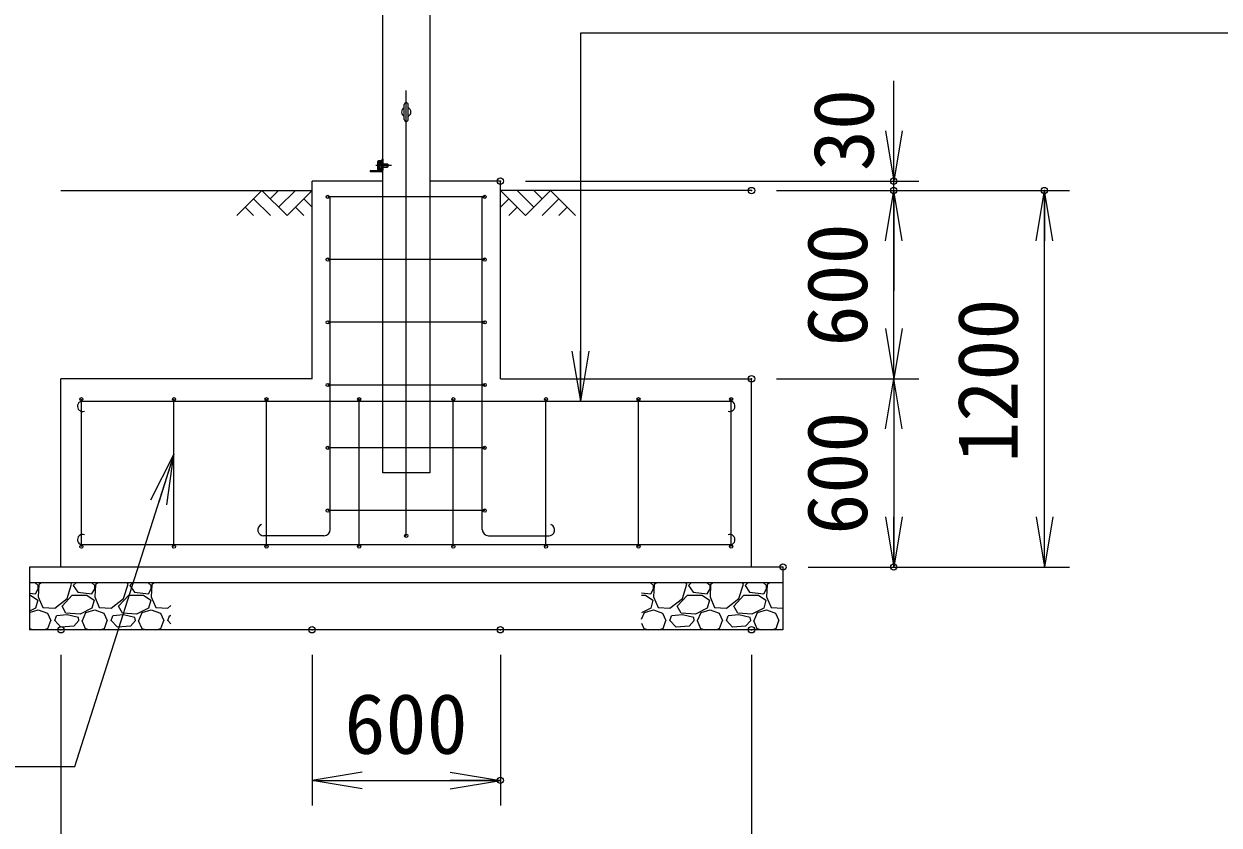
# Model space of a CAD drawing. Units: millimetres at full size. Extents: x -16800 to 16800, y -11880 to 11880.
# Drawn here: x 1770 to 5578, y -3765 to -1211 of the extents above; entities that cross this region are included whole.
import ezdxf
from ezdxf.enums import TextEntityAlignment as Align

# ---------------------------------------------------------------- set-up
doc = ezdxf.new("R2010")
doc.units = ezdxf.units.MM
doc.header["$LTSCALE"] = 40
doc.header["$PDMODE"] = 32
doc.header["$PDSIZE"] = 20
doc.linetypes.add('USER1', pattern=[50.8, 31.75, -6.35, 6.35, -6.35])
for name, color, linetype, lineweight in [('0-0_D-STR1', 1, 'Continuous', 18), ('0-1_D-BMK', 2, 'USER1', 13), ('0-2_D-STR3', 3, 'Continuous', 13), ('0-3_D-STR4', 7, 'Continuous', 18), ('0-4_D-BGD', 7, 'Continuous', 18), ('0-5_D-DCR-HCH', 7, 'Continuous', 13), ('0-6_D-STR-DIM', 7, 'Continuous', 13), ('0-7_0', 7, 'Continuous', 18), ('0-9_D-STR-TXT', 7, 'Continuous', 13)]:
    doc.layers.add(name, color=color, linetype=linetype, lineweight=lineweight)
doc.layers.add('0-8_Defpoints', color=253, linetype='Continuous')
doc.styles.add('ＭＳ ゴシック', font='')
doc.styles.get('ＭＳ ゴシック').set_extended_font_data('MS Gothic')

# ---------------------------------------------------------------- blocks, each defined once
blk = doc.blocks.new('_Open')
at = {"layer": '0-7_0'}
blk.add_line((-40, 6.67), (0, 0), dxfattribs=at)
blk.add_lwpolyline([(-40, -6.67), (0, 0), (-40, 0)], dxfattribs=at)

msp = doc.modelspace()

# ---------------------------------------------------------------- linework, layer by layer
at = {"layer": '0-0_D-STR1'}
for p, q in [((2910.09, -1644.48), (2910.09, -1674.98)), ((2912.09, -1642.48), (2913.09, -1642.48)), ((2913.09, -1642.48), (2913.09, -1677.48)), ((2873.09, -1681.48), (2873.09, -1682.48)), ((2908.09, -1682.48), (2873.09, -1682.48)), ((2905.59, -1679.48), (2875.09, -1679.48))]:
    msp.add_line(p, q, dxfattribs=at)
msp.add_lwpolyline([(2913.09, 6357.52), (3063.09, 6357.52), (3063.09, -2642.48), (2913.09, -2642.48)], close=True, dxfattribs=at)
for centre, radius, start, end in [((2905.59, -1674.98), 4.5, 270, 0), ((2912.09, -1644.48), 2, 90, 180), ((2875.09, -1681.48), 2, 90, 180), ((2908.09, -1677.48), 5, 270, 0)]:
    msp.add_arc(centre, radius, start, end, dxfattribs=at)
at = {"layer": '0-1_D-BMK'}
for p, q in [((2988.09, -2693.48), (2988.09, 6408.52)), ((2940.99, -1662.48), (2890.99, -1662.48))]:
    msp.add_line(p, q, dxfattribs=at)
at = {"layer": '0-2_D-STR3'}
for p, q in [((2981.84, -1516.23), (2981.84, -1468.73)), ((2994.34, -1516.23), (2994.34, -1468.73)), ((2896.95, -1650.78), (2896.95, -1674.18)), ((2899.25, -1650.78), (2899.25, -1674.18)), ((2909.95, -1647.48), (2900.25, -1647.48)), ((2909.95, -1649.78), (2900.25, -1649.78)), ((2909.95, -1675.18), (2900.25, -1675.18)), ((2903.09, -1654.23), (2903.99, -1652.66)), ((2903.09, -1670.73), (2903.09, -1654.23)), ((2903.09, -1670.73), (2903.99, -1672.29)), ((2903.99, -1652.66), (2910.09, -1652.66)), ((2903.99, -1657.57), (2910.09, -1657.57)), ((2903.99, -1667.39), (2910.09, -1667.39)), ((2903.99, -1672.29), (2910.09, -1672.29)), ((2909.95, -1647.48), (2909.95, -1649.78)), ((2909.95, -1675.18), (2909.95, -1677.48)), ((2910.09, -1672.29), (2910.09, -1652.66)), ((2913.09, -1657.48), (2928.59, -1657.48)), ((2913.09, -1658.38), (2929.49, -1658.38)), ((2913.09, -1666.58), (2929.49, -1666.58)), ((2913.09, -1667.48), (2928.59, -1667.48)), ((2928.59, -1667.48), (2930.09, -1665.98)), ((2930.09, -1665.98), (2930.09, -1658.98)), ((2909.95, -1677.48), (2900.25, -1677.48)), ((3238.09, -1762.48), (2738.09, -1762.48)), ((2746.09, -2822.81), (2746.09, -1762.48)), ((2988.09, -2842.81), (2988.09, -1762.48)), ((3230.09, -2822.81), (3230.09, -1762.48)), ((3238.09, -1962.48), (2738.09, -1962.48)), ((3238.09, -2162.48), (2738.09, -2162.48)), ((3238.09, -2362.48), (2738.09, -2362.48)), ((1953.09, -2877.48), (1953.09, -2407.48)), ((1953.09, -2413.98), (4023.09, -2413.98)), ((2248.09, -2877.48), (2248.09, -2407.48)), ((2543.09, -2877.48), (2543.09, -2407.48)), ((2838.09, -2877.48), (2838.09, -2407.48)), ((3138.09, -2877.48), (3138.09, -2407.48)), ((3433.09, -2877.48), (3433.09, -2407.48)), ((3728.09, -2877.48), (3728.09, -2407.48)), ((4023.09, -2877.48), (4023.09, -2407.48)), ((3238.09, -2562.48), (2738.09, -2562.48)), ((3238.09, -2762.48), (2738.09, -2762.48)), ((2726.09, -2842.81), (2533.16, -2842.81)), ((3250.09, -2842.81), (3443.02, -2842.81)), ((1953.09, -2870.98), (4023.09, -2870.98))]:
    msp.add_line(p, q, dxfattribs=at)
msp.add_lwpolyline([(2928.59, -1667.48), (2928.59, -1657.48), (2930.09, -1658.98)], dxfattribs=at)
for centre in [(2738.09, -1762.48), (3238.09, -1762.48), (2738.09, -1962.48), (3238.09, -1962.48), (2738.09, -2162.48), (3238.09, -2162.48), (2738.09, -2362.48), (3238.09, -2362.48), (1953.09, -2407.48), (2248.09, -2407.48), (2543.09, -2407.48), (2838.09, -2407.48), (3138.09, -2407.48), (3433.09, -2407.48), (3728.09, -2407.48), (4023.09, -2407.48), (2738.09, -2562.48), (3238.09, -2562.48), (2738.09, -2762.48), (3238.09, -2762.48), (2988.09, -2842.81), (1953.09, -2877.48), (2248.09, -2877.48), (2543.09, -2877.48), (2838.09, -2877.48), (3138.09, -2877.48), (3433.09, -2877.48), (3728.09, -2877.48), (4023.09, -2877.48)]:
    msp.add_circle(centre, 5, dxfattribs=at)
for centre, radius, start, end in [((2988.09, -1492.48), 15, 114.62432, 245.37568), ((2988.09, -1468.73), 6.25, 0, 180), ((2988.09, -1492.48), 15, 294.62432, 65.37568), ((2988.09, -1516.23), 6.25, 180, 0), ((2900.25, -1650.78), 3.3, 90, 180), ((2900.25, -1674.18), 3.3, 180, 270), ((2900.25, -1650.78), 1, 90, 180), ((2900.25, -1674.18), 1, 180, 270), ((2907.58, -1655.12), 4.34, 145.61575, 214.38425), ((2919.48, -1662.48), 16.24, 162.41205, 197.58795), ((2907.58, -1669.84), 4.34, 145.61575, 214.38425), ((1957.32, -2429.97), 16.55, 104.8143, 289.60849), ((4018.86, -2429.97), 16.55, 250.39151, 75.1857), ((2533.99, -2824.15), 18.68, 111.66589, 272.52545), ((3442.2, -2824.15), 18.68, 267.47455, 68.33411), ((1957.32, -2854.98), 16.55, 70.39151, 255.1857), ((2726.09, -2822.81), 20, 270, 0), ((3250.09, -2822.81), 20, 180, 270), ((4018.86, -2854.98), 16.55, 284.8143, 109.60849)]:
    msp.add_arc(centre, radius, start, end, dxfattribs=at)
at = {"layer": '0-3_D-STR4'}
for p, q in [((2913.09, -1712.48), (2688.09, -1712.48)), ((2688.09, -2342.48), (2688.09, -1712.48)), ((3288.09, -1712.48), (3063.09, -1712.48)), ((3288.09, -2342.48), (3288.09, -1712.48)), ((2688.09, -2342.48), (1888.09, -2342.48)), ((1888.09, -2942.48), (1888.09, -2342.48)), ((3288.09, -2342.48), (4088.09, -2342.48)), ((4088.09, -2942.48), (4088.09, -2342.48)), ((4188.09, -2942.48), (1788.09, -2942.48)), ((1788.09, -2942.48), (1788.09, -3142.48)), ((4188.09, -2942.48), (4188.09, -3142.48)), ((4188.09, -2992.48), (1788.09, -2992.48)), ((4188.09, -3142.48), (1788.09, -3142.48))]:
    msp.add_line(p, q, dxfattribs=at)
at = {"layer": '0-4_D-BGD'}
for p, q in [((1888.09, -1742.48), (2688.09, -1742.48)), ((4088.09, -1742.48), (3288.09, -1742.48))]:
    msp.add_line(p, q, dxfattribs=at)
at = {"layer": '0-5_D-DCR-HCH'}
for p, q in [((2528.45, -1742.48), (2448.64, -1822.3)), ((2528.45, -1742.48), (2608.27, -1822.3)), ((2555.06, -1769.08), (2581.67, -1742.48)), ((2581.67, -1795.69), (2634.88, -1742.48)), ((2608.27, -1822.3), (2688.09, -1742.48)), ((3367.91, -1822.3), (3288.09, -1742.48)), ((3394.51, -1795.69), (3341.3, -1742.48)), ((3447.73, -1742.48), (3367.91, -1822.3)), ((3421.26, -1769.22), (3394.51, -1742.48)), ((3447.73, -1742.48), (3527.54, -1822.3)), ((2501.85, -1769.08), (2555.3, -1822.3)), ((2661.48, -1769.08), (2688.09, -1795.57)), ((3314.7, -1769.08), (3288.09, -1795.57)), ((3474.33, -1769.08), (3420.88, -1822.3)), ((2475.24, -1795.69), (2501.97, -1822.3)), ((2634.88, -1795.69), (2661.61, -1822.3)), ((3341.3, -1795.69), (3314.57, -1822.3)), ((3500.94, -1795.69), (3474.21, -1822.3)), ((1815.98, -3001.07), (1806.17, -2992.48)), ((1817.78, -2999.27), (1815.98, -3037.07)), ((1815.98, -3011.87), (1815.98, -3001.07)), ((1825.22, -2992.48), (1817.78, -2999.27)), ((1907.78, -3042.47), (1922.18, -2997.47)), ((1922.18, -2997.47), (1919.13, -2992.48)), ((1936.17, -2992.48), (1927.58, -3001.07)), ((1927.58, -3001.07), (1941.98, -3022.67)), ((1995.98, -3001.07), (1986.17, -2992.48)), ((1997.78, -2999.27), (1995.98, -3037.07)), ((1995.98, -3011.87), (1995.98, -3001.07)), ((2005.22, -2992.48), (1997.78, -2999.27)), ((2087.78, -3042.47), (2102.18, -2997.47)), ((2102.18, -2997.47), (2099.13, -2992.48)), ((2116.17, -2992.48), (2107.58, -3001.07)), ((2107.58, -3001.07), (2121.98, -3022.67)), ((2175.98, -3001.07), (2166.17, -2992.48)), ((2177.78, -2999.27), (2175.98, -3037.07)), ((2175.98, -3011.87), (2175.98, -3001.07)), ((2185.22, -2992.48), (2177.78, -2999.27)), ((3775.98, -3001.07), (3766.17, -2992.48)), ((3777.78, -2999.27), (3775.98, -3037.07)), ((3775.98, -3011.87), (3775.98, -3001.07)), ((3785.22, -2992.48), (3777.78, -2999.27)), ((3867.78, -3042.47), (3882.18, -2997.47)), ((3882.18, -2997.47), (3879.13, -2992.48)), ((3896.17, -2992.48), (3887.58, -3001.07)), ((3887.58, -3001.07), (3901.98, -3022.67)), ((3955.98, -3001.07), (3946.17, -2992.48)), ((3957.78, -2999.27), (3955.98, -3037.07)), ((3955.98, -3011.87), (3955.98, -3001.07)), ((3965.22, -2992.48), (3957.78, -2999.27)), ((4047.78, -3042.47), (4062.18, -2997.47)), ((4062.18, -2997.47), (4059.13, -2992.48)), ((4076.17, -2992.48), (4067.58, -3001.07)), ((4067.58, -3001.07), (4081.98, -3022.67)), ((4135.98, -3001.07), (4126.17, -2992.48)), ((4137.78, -2999.27), (4135.98, -3037.07)), ((4135.98, -3011.87), (4135.98, -3001.07)), ((4145.22, -2992.48), (4137.78, -2999.27)), ((1788.09, -3025.8), (1806.98, -3028.07)), ((1788.09, -3031.67), (1790.78, -3031.67)), ((1790.78, -3031.67), (1814.18, -3047.87)), ((1806.98, -3028.07), (1815.98, -3011.87)), ((1815.98, -3037.07), (1830.38, -3071.27)), ((1868.18, -3073.07), (1907.78, -3042.47)), ((1891.58, -3067.67), (1923.98, -3031.67)), ((1923.98, -3031.67), (1970.78, -3031.67)), ((1941.98, -3022.67), (1986.98, -3028.07)), ((1970.78, -3031.67), (1994.18, -3047.87)), ((1986.98, -3028.07), (1995.98, -3011.87)), ((1995.98, -3037.07), (2010.38, -3071.27)), ((2048.18, -3073.07), (2087.78, -3042.47)), ((2071.58, -3067.67), (2103.98, -3031.67)), ((2103.98, -3031.67), (2150.78, -3031.67)), ((2121.98, -3022.67), (2166.98, -3028.07)), ((2150.78, -3031.67), (2174.18, -3047.87)), ((2166.98, -3028.07), (2175.98, -3011.87)), ((2175.98, -3037.07), (2190.38, -3071.27)), ((3738.09, -3024.6), (3766.98, -3028.07)), ((3738.09, -3031.67), (3750.78, -3031.67)), ((3750.78, -3031.67), (3774.18, -3047.87)), ((3766.98, -3028.07), (3775.98, -3011.87)), ((3775.98, -3037.07), (3790.38, -3071.27)), ((3851.58, -3067.67), (3883.98, -3031.67)), ((3883.98, -3031.67), (3930.78, -3031.67)), ((3901.98, -3022.67), (3946.98, -3028.07)), ((3930.78, -3031.67), (3954.18, -3047.87)), ((3946.98, -3028.07), (3955.98, -3011.87)), ((3955.98, -3037.07), (3970.38, -3071.27)), ((4008.18, -3073.07), (4047.78, -3042.47)), ((4031.58, -3067.67), (4063.98, -3031.67)), ((4063.98, -3031.67), (4110.78, -3031.67)), ((4081.98, -3022.67), (4126.98, -3028.07)), ((4110.78, -3031.67), (4134.18, -3047.87)), ((4126.98, -3028.07), (4135.98, -3011.87)), ((4135.98, -3037.07), (4150.38, -3071.27)), ((1806.98, -3073.07), (1788.09, -3082.96)), ((1788.09, -3087.18), (1815.98, -3078.47)), ((1814.18, -3047.87), (1806.98, -3073.07)), ((1815.98, -3078.47), (1844.78, -3089.27)), ((1830.38, -3071.27), (1868.18, -3073.07)), ((1904.18, -3089.27), (1891.58, -3067.67)), ((1986.98, -3073.07), (1949.18, -3092.87)), ((1967.18, -3087.47), (1995.98, -3078.47)), ((1994.18, -3047.87), (1986.98, -3073.07)), ((1995.98, -3078.47), (2024.78, -3089.27)), ((2010.38, -3071.27), (2048.18, -3073.07)), ((2084.18, -3089.27), (2071.58, -3067.67)), ((2166.98, -3073.07), (2129.18, -3092.87)), ((2147.18, -3087.47), (2175.98, -3078.47)), ((2174.18, -3047.87), (2166.98, -3073.07)), ((2175.98, -3078.47), (2204.78, -3089.27)), ((2190.38, -3071.27), (2228.18, -3073.07)), ((2228.18, -3073.07), (2238.09, -3065.41)), ((3766.98, -3073.07), (3738.09, -3088.2)), ((3747.18, -3087.47), (3775.98, -3078.47)), ((3774.18, -3047.87), (3766.98, -3073.07)), ((3775.98, -3078.47), (3804.78, -3089.27)), ((3864.18, -3089.27), (3851.58, -3067.67)), ((3946.98, -3073.07), (3909.18, -3092.87)), ((3927.18, -3087.47), (3955.98, -3078.47)), ((3954.18, -3047.87), (3946.98, -3073.07)), ((3955.98, -3078.47), (3984.78, -3089.27)), ((3970.38, -3071.27), (4008.18, -3073.07)), ((4044.18, -3089.27), (4031.58, -3067.67)), ((4126.98, -3073.07), (4089.18, -3092.87)), ((4107.18, -3087.47), (4135.98, -3078.47)), ((4134.18, -3047.87), (4126.98, -3073.07)), ((4135.98, -3078.47), (4164.78, -3089.27)), ((4150.38, -3071.27), (4188.09, -3073.06)), ((1844.78, -3089.27), (1855.58, -3112.67)), ((1846.58, -3137.87), (1855.58, -3112.67)), ((1868.18, -3112.67), (1873.58, -3098.27)), ((1887.98, -3134.27), (1868.18, -3112.67)), ((1907.78, -3094.67), (1873.58, -3098.27)), ((1949.18, -3092.87), (1904.18, -3089.27)), ((1943.78, -3103.67), (1907.78, -3094.67)), ((1945.58, -3112.67), (1929.38, -3130.67)), ((1945.58, -3112.67), (1943.78, -3103.67)), ((1954.58, -3112.67), (1965.38, -3137.87)), ((1956.38, -3112.67), (1967.18, -3087.47)), ((2024.78, -3089.27), (2035.58, -3112.67)), ((2026.58, -3137.87), (2035.58, -3112.67)), ((2048.18, -3112.67), (2053.58, -3098.27)), ((2067.98, -3134.27), (2048.18, -3112.67)), ((2087.78, -3094.67), (2053.58, -3098.27)), ((2129.18, -3092.87), (2084.18, -3089.27)), ((2123.78, -3103.67), (2087.78, -3094.67)), ((2125.58, -3112.67), (2109.38, -3130.67)), ((2125.58, -3112.67), (2123.78, -3103.67)), ((2134.58, -3112.67), (2145.38, -3137.87)), ((2136.38, -3112.67), (2147.18, -3087.47)), ((2204.78, -3089.27), (2215.58, -3112.67)), ((2206.58, -3137.87), (2215.58, -3112.67)), ((2228.18, -3112.67), (2233.58, -3098.27)), ((2238.09, -3123.47), (2228.18, -3112.67)), ((2238.09, -3097.79), (2233.58, -3098.27)), ((3738.09, -3108.68), (3747.18, -3087.47)), ((3738.09, -3120.85), (3745.38, -3137.87)), ((3804.78, -3089.27), (3815.58, -3112.67)), ((3806.58, -3137.87), (3815.58, -3112.67)), ((3828.18, -3112.67), (3833.58, -3098.27)), ((3847.98, -3134.27), (3828.18, -3112.67)), ((3867.78, -3094.67), (3833.58, -3098.27)), ((3909.18, -3092.87), (3864.18, -3089.27)), ((3903.78, -3103.67), (3867.78, -3094.67)), ((3905.58, -3112.67), (3889.38, -3130.67)), ((3905.58, -3112.67), (3903.78, -3103.67)), ((3914.58, -3112.67), (3925.38, -3137.87)), ((3916.38, -3112.67), (3927.18, -3087.47)), ((3984.78, -3089.27), (3995.58, -3112.67)), ((3986.58, -3137.87), (3995.58, -3112.67)), ((4008.18, -3112.67), (4013.58, -3098.27)), ((4027.98, -3134.27), (4008.18, -3112.67)), ((4047.78, -3094.67), (4013.58, -3098.27)), ((4089.18, -3092.87), (4044.18, -3089.27)), ((4083.78, -3103.67), (4047.78, -3094.67)), ((4085.58, -3112.67), (4069.38, -3130.67)), ((4085.58, -3112.67), (4083.78, -3103.67)), ((4094.58, -3112.67), (4105.38, -3137.87)), ((4096.38, -3112.67), (4107.18, -3087.47)), ((4164.78, -3089.27), (4175.58, -3112.67)), ((4166.58, -3137.87), (4175.58, -3112.67)), ((1788.09, -3138.66), (1801.07, -3142.48)), ((1830.9, -3142.48), (1846.58, -3137.87)), ((1859.18, -3141.47), (1858.07, -3142.48)), ((1871.34, -3142.48), (1859.18, -3141.47)), ((1929.38, -3130.67), (1887.98, -3134.27)), ((1932.98, -3141.47), (1930.62, -3142.48)), ((1936.02, -3142.48), (1932.98, -3141.47)), ((1965.38, -3137.87), (1981.07, -3142.48)), ((2010.9, -3142.48), (2026.58, -3137.87)), ((2039.18, -3141.47), (2038.07, -3142.48)), ((2051.34, -3142.48), (2039.18, -3141.47)), ((2109.38, -3130.67), (2067.98, -3134.27)), ((2112.98, -3141.47), (2110.62, -3142.48)), ((2116.02, -3142.48), (2112.98, -3141.47)), ((2145.38, -3137.87), (2161.07, -3142.48)), ((2190.9, -3142.48), (2206.58, -3137.87)), ((2219.18, -3141.47), (2218.07, -3142.48)), ((2231.34, -3142.48), (2219.18, -3141.47)), ((3745.38, -3137.87), (3761.07, -3142.48)), ((3790.9, -3142.48), (3806.58, -3137.87)), ((3819.18, -3141.47), (3818.07, -3142.48)), ((3831.34, -3142.48), (3819.18, -3141.47)), ((3889.38, -3130.67), (3847.98, -3134.27)), ((3892.98, -3141.47), (3890.62, -3142.48)), ((3896.02, -3142.48), (3892.98, -3141.47)), ((3925.38, -3137.87), (3941.07, -3142.48)), ((3970.9, -3142.48), (3986.58, -3137.87)), ((3999.18, -3141.47), (3998.07, -3142.48)), ((4011.34, -3142.48), (3999.18, -3141.47)), ((4069.38, -3130.67), (4027.98, -3134.27)), ((4072.98, -3141.47), (4070.62, -3142.48)), ((4076.02, -3142.48), (4072.98, -3141.47)), ((4105.38, -3137.87), (4121.07, -3142.48)), ((4150.9, -3142.48), (4166.58, -3137.87)), ((4179.18, -3141.47), (4178.07, -3142.48)), ((4188.09, -3142.21), (4179.18, -3141.47))]:
    msp.add_line(p, q, dxfattribs=at)
msp.add_lwpolyline([(3790.38, -3071.27), (3828.18, -3073.07), (3867.78, -3042.47)], dxfattribs=at)
at = {"layer": '0-6_D-STR-DIM'}
for p, q in [((4541.08, -1552.48), (4541.08, -1392.48)), ((3368.09, -1712.48), (4621.08, -1712.48)), ((4541.08, -1742.48), (4541.08, -1712.48)), ((4168.09, -1742.48), (4621.08, -1742.48)), ((4168.09, -1742.48), (4621.08, -1742.48)), ((4168.09, -1742.48), (5101.08, -1742.48)), ((4541.08, -2342.48), (4541.08, -1742.48)), ((5021.08, -2942.48), (5021.08, -1742.48)), ((4541.08, -1902.48), (4541.08, -2062.48)), ((4168.09, -2342.48), (4621.08, -2342.48)), ((4168.09, -2342.48), (4621.08, -2342.48)), ((4541.08, -2342.48), (4541.08, -2942.48)), ((4268.09, -2942.48), (4621.08, -2942.48)), ((4268.09, -2942.48), (5101.08, -2942.48)), ((1888.09, -3222.48), (1888.09, -4182.48)), ((2688.09, -3222.48), (2688.09, -3702.48)), ((3288.09, -3222.48), (3288.09, -3702.48)), ((4088.09, -3222.48), (4088.09, -4182.48)), ((2688.09, -3622.48), (3288.09, -3622.48))]:
    msp.add_line(p, q, dxfattribs=at)
at = {"layer": '0-8_Defpoints'}
for p in [(3288.09, -1712.48), (4541.08, -1712.48), (4088.09, -1742.48), (4541.08, -1742.48), (5021.08, -1742.48), (4088.09, -2342.48), (4188.09, -2942.48), (4541.08, -2942.48), (1888.09, -3142.48), (2688.09, -3142.48), (3288.09, -3142.48), (4088.09, -3142.48), (3288.09, -3622.48)]:
    msp.add_point(p, dxfattribs=at)
at = {"layer": '0-9_D-STR-TXT'}
for points in [[(5683.6, -1240.73), (3542.85, -1240.73), (3542.85, -2411.98)], [(729.12, -3578.02), (1932.41, -3578.02), (2247.49, -2585.42)]]:
    msp.add_lwpolyline(points, dxfattribs=at)

# ---------------------------------------------------------------- block references
at = {"layer": '0-6_D-STR-DIM', "xscale": 4, "yscale": 4}
for p, rotation in [((4541.08, -1712.48), 270), ((4541.08, -1742.48), 90), ((4541.08, -1742.48), 90), ((5021.08, -1742.48), 90), ((4541.08, -2342.48), 270), ((4541.08, -2342.48), 90), ((4541.08, -2942.48), 270), ((5021.08, -2942.48), 270), ((2688.09, -3622.48), 180)]:
    msp.add_blockref('_Open', p, dxfattribs=dict(at, rotation=rotation))
msp.add_blockref('_Open', (3288.09, -3622.48), dxfattribs=at)
at = {"layer": '0-9_D-STR-TXT', "xscale": 4, "yscale": 4}
for p, rotation in [((3542.85, -2413.98), 270), ((2248.09, -2583.52), 72.38924)]:
    msp.add_blockref('_Open', p, dxfattribs=dict(at, rotation=rotation))

# ---------------------------------------------------------------- texts
at = {"layer": '0-6_D-STR-DIM', "style": 'ＭＳ ゴシック'}
for s, p in [('30', (4534.59, -1680.48)), ('600', (4514.09, -2239.53)), ('1200', (4994.09, -2610.16)), ('600', (4514.09, -2839.53))]:
    msp.add_text(s, height=192.4, rotation=90, dxfattribs=at).set_placement(p, align=Align.BOTTOM_LEFT)
msp.add_text('600', height=192.4, dxfattribs=at).set_placement((2791.04, -3595.49), align=Align.BOTTOM_LEFT)

doc.saveas('drawing.dxf')
